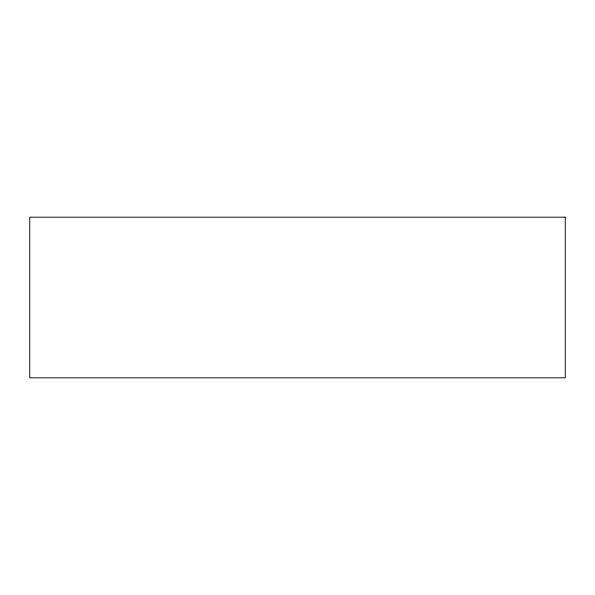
<?xml version="1.0" encoding="UTF-8"?>
<svg xmlns="http://www.w3.org/2000/svg" width="595" height="595" viewBox="0 0 595 595"><rect width="100%" height="100%" fill="white"/><g stroke="black" fill="none" stroke-linecap="round" stroke-linejoin="round"><path stroke-width="0.89" d="M565.25 217.175L29.75 217.175L29.75 377.825L565.25 377.825L565.25 217.175"/></g></svg>
